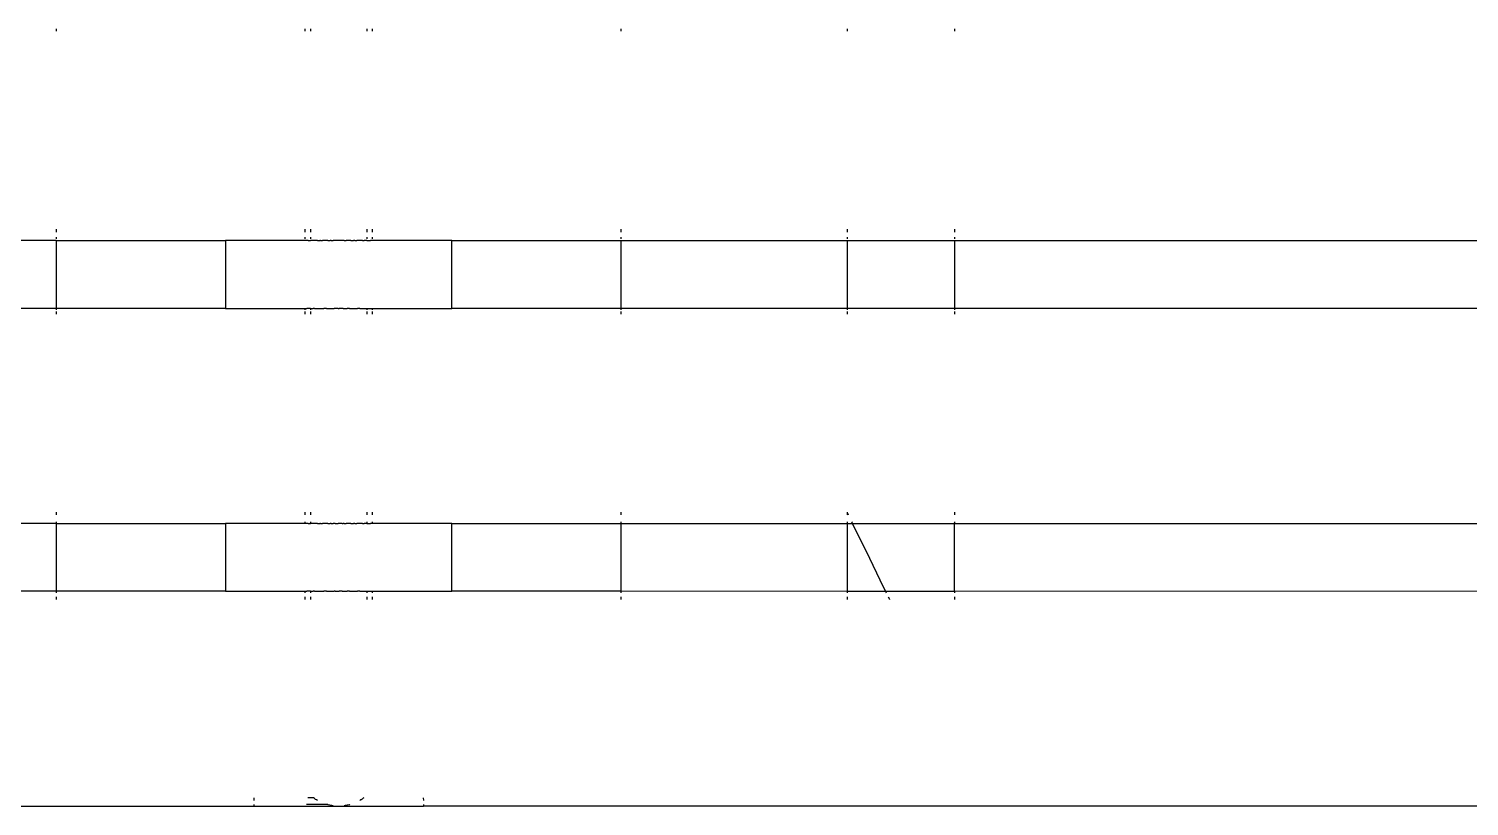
# Model space of a CAD drawing. Header units: millimetres. Extents: x -2916 to 2490, y 92 to 4100.
# Drawn here: x -6.9 to 247.9, y 2568.1 to 2705.6 of the extents above; entities that cross this region are included whole.
import ezdxf

# ---------------------------------------------------------------- set-up
doc = ezdxf.new("R2010")
doc.units = ezdxf.units.MM

msp = doc.modelspace()

# ---------------------------------------------------------------- linework, layer by layer
for p, q in [((-2.08, 2705.56), (-2.08, 2705.14)), ((41.92, 2705.56), (41.92, 2705.14)), ((42.92, 2705.56), (42.92, 2705.14)), ((52.92, 2705.56), (52.92, 2705.14)), ((53.92, 2705.14), (53.92, 2705.56)), ((97.92, 2705.14), (97.92, 2705.56)), ((137.92, 2705.14), (137.92, 2705.56)), ((156.84, 2705.56), (156.84, 2705.14)), ((-2.08, 2668.14), (-42.08, 2668.14)), ((-2.08, 2670.14), (-2.08, 2669.85)), ((-2.08, 2669.85), (-2.08, 2669.63)), ((-2.08, 2668.73), (-2.08, 2668.41)), ((-2.08, 2668.21), (-2.08, 2668.14)), ((-2.08, 2668.14), (27.92, 2668.14)), ((-2.08, 2668.14), (-2.08, 2656.14)), ((27.92, 2668.14), (27.92, 2656.14)), ((28.01, 2668.14), (27.92, 2668.14)), ((28.12, 2668.14), (28.01, 2668.14)), ((28.28, 2668.14), (28.12, 2668.14)), ((28.48, 2668.14), (28.28, 2668.14)), ((28.73, 2668.14), (28.48, 2668.14)), ((29.02, 2668.14), (28.73, 2668.14)), ((29.35, 2668.14), (29.02, 2668.14)), ((29.73, 2668.14), (29.35, 2668.14)), ((30.14, 2668.14), (29.73, 2668.14)), ((30.6, 2668.14), (30.14, 2668.14)), ((31.09, 2668.14), (30.6, 2668.14)), ((31.63, 2668.14), (31.09, 2668.14)), ((32.2, 2668.14), (31.63, 2668.14)), ((32.8, 2668.14), (32.2, 2668.14)), ((33.44, 2668.14), (32.8, 2668.14)), ((34.12, 2668.14), (33.44, 2668.14)), ((34.82, 2668.14), (34.12, 2668.14)), ((35.55, 2668.14), (34.82, 2668.14)), ((36.32, 2668.14), (35.55, 2668.14)), ((37.11, 2668.14), (36.32, 2668.14)), ((37.92, 2668.14), (37.11, 2668.14)), ((38.75, 2668.14), (37.92, 2668.14)), ((39.61, 2668.14), (38.75, 2668.14)), ((40.48, 2668.14), (39.61, 2668.14)), ((41.38, 2668.14), (40.48, 2668.14)), ((41.92, 2668.14), (41.38, 2668.14)), ((41.92, 2670.14), (41.92, 2669.83)), ((41.92, 2669.83), (41.92, 2669.63)), ((41.92, 2668.73), (41.92, 2668.41)), ((41.92, 2668.21), (41.92, 2668.14)), ((42.28, 2668.14), (41.92, 2668.14)), ((42.51, 2668.14), (42.28, 2668.14)), ((42.51, 2668.14), (42.92, 2668.14)), ((42.92, 2670.14), (42.92, 2669.83)), ((42.92, 2669.83), (42.92, 2669.63)), ((42.92, 2668.73), (42.92, 2668.41)), ((42.92, 2668.21), (42.92, 2668.14)), ((42.96, 2668.14), (42.92, 2668.14)), ((43.1, 2668.14), (42.96, 2668.14)), ((43.14, 2668.14), (43.1, 2668.14)), ((43.2, 2668.14), (43.14, 2668.14)), ((43.34, 2668.14), (43.2, 2668.14)), ((43.4, 2668.14), (43.34, 2668.14)), ((43.67, 2668.14), (43.4, 2668.14)), ((43.78, 2668.14), (43.67, 2668.14)), ((44.09, 2668.14), (43.78, 2668.14)), ((44.12, 2668.14), (44.09, 2668.14)), ((44.19, 2668.14), (44.12, 2668.14)), ((44.19, 2668.14), (44.59, 2668.14)), ((44.7, 2668.14), (44.59, 2668.14)), ((44.7, 2668.14), (45.07, 2668.14)), ((45.15, 2668.14), (45.07, 2668.14)), ((45.28, 2668.14), (45.15, 2668.14)), ((45.76, 2668.14), (45.28, 2668.14)), ((45.91, 2668.14), (45.76, 2668.14)), ((46.02, 2668.14), (45.91, 2668.14)), ((46.02, 2668.14), (46.44, 2668.14)), ((46.58, 2668.14), (46.44, 2668.14)), ((46.58, 2668.14), (46.97, 2668.14)), ((47.13, 2668.14), (46.97, 2668.14)), ((47.28, 2668.14), (47.13, 2668.14)), ((47.84, 2668.14), (47.28, 2668.14)), ((47.92, 2668.14), (47.84, 2668.14)), ((47.99, 2668.14), (47.92, 2668.14)), ((48.56, 2668.14), (47.99, 2668.14)), ((48.7, 2668.14), (48.56, 2668.14)), ((48.87, 2668.14), (48.7, 2668.14)), ((48.87, 2668.14), (49.26, 2668.14)), ((49.4, 2668.14), (49.26, 2668.14)), ((49.82, 2668.14), (49.4, 2668.14)), ((49.93, 2668.14), (49.82, 2668.14)), ((50.08, 2668.14), (49.93, 2668.14)), ((50.08, 2668.14), (50.56, 2668.14)), ((50.68, 2668.14), (50.56, 2668.14)), ((50.76, 2668.14), (50.68, 2668.14)), ((50.76, 2668.14), (51.14, 2668.14)), ((51.25, 2668.14), (51.14, 2668.14)), ((51.65, 2668.14), (51.25, 2668.14)), ((51.72, 2668.14), (51.65, 2668.14)), ((51.74, 2668.14), (51.72, 2668.14)), ((52.06, 2668.14), (51.74, 2668.14)), ((52.16, 2668.14), (52.06, 2668.14)), ((52.16, 2668.14), (52.44, 2668.14)), ((52.5, 2668.14), (52.44, 2668.14)), ((52.64, 2668.14), (52.5, 2668.14)), ((52.69, 2668.14), (52.64, 2668.14)), ((52.74, 2668.14), (52.69, 2668.14)), ((52.87, 2668.14), (52.74, 2668.14)), ((52.92, 2668.14), (52.87, 2668.14)), ((52.92, 2670.14), (52.92, 2669.83)), ((52.92, 2669.83), (52.92, 2669.63)), ((52.92, 2668.73), (52.92, 2668.41)), ((52.92, 2668.21), (52.92, 2668.14)), ((52.92, 2668.14), (53.33, 2668.14)), ((53.33, 2668.14), (53.55, 2668.14)), ((53.92, 2668.14), (53.55, 2668.14)), ((53.92, 2669.83), (53.92, 2670.14)), ((53.92, 2669.63), (53.92, 2669.83)), ((53.92, 2668.41), (53.92, 2668.73)), ((53.92, 2668.14), (53.92, 2668.21)), ((54.46, 2668.14), (53.92, 2668.14)), ((55.35, 2668.14), (54.46, 2668.14)), ((56.23, 2668.14), (55.35, 2668.14)), ((57.08, 2668.14), (56.23, 2668.14)), ((57.92, 2668.14), (57.08, 2668.14)), ((58.73, 2668.14), (57.92, 2668.14)), ((59.52, 2668.14), (58.73, 2668.14)), ((60.28, 2668.14), (59.52, 2668.14)), ((61.02, 2668.14), (60.28, 2668.14)), ((61.72, 2668.14), (61.02, 2668.14)), ((62.39, 2668.14), (61.72, 2668.14)), ((63.03, 2668.14), (62.39, 2668.14)), ((63.64, 2668.14), (63.03, 2668.14)), ((64.21, 2668.14), (63.64, 2668.14)), ((64.74, 2668.14), (64.21, 2668.14)), ((65.24, 2668.14), (64.74, 2668.14)), ((65.69, 2668.14), (65.24, 2668.14)), ((66.11, 2668.14), (65.69, 2668.14)), ((66.49, 2668.14), (66.11, 2668.14)), ((66.82, 2668.14), (66.49, 2668.14)), ((67.11, 2668.14), (66.82, 2668.14)), ((67.35, 2668.14), (67.11, 2668.14)), ((67.56, 2668.14), (67.35, 2668.14)), ((67.71, 2668.14), (67.56, 2668.14)), ((67.83, 2668.14), (67.71, 2668.14)), ((67.92, 2668.14), (67.83, 2668.14)), ((67.92, 2656.14), (67.92, 2668.14)), ((67.92, 2668.14), (97.92, 2668.14)), ((97.92, 2669.81), (97.92, 2670.14)), ((97.92, 2669.63), (97.92, 2669.81)), ((97.92, 2668.41), (97.92, 2668.73)), ((97.92, 2668.14), (97.92, 2668.21)), ((97.92, 2656.14), (97.92, 2668.14)), ((97.92, 2668.14), (137.92, 2668.14)), ((137.92, 2669.8), (137.92, 2670.14)), ((137.92, 2669.63), (137.92, 2669.8)), ((137.92, 2668.41), (137.92, 2668.73)), ((137.92, 2668.14), (137.92, 2668.21)), ((137.92, 2656.14), (137.92, 2668.14)), ((137.92, 2668.14), (156.6, 2668.14)), ((156.6, 2668.14), (156.66, 2668.14)), ((156.66, 2668.14), (156.84, 2668.14)), ((156.84, 2670.14), (156.84, 2669.79)), ((156.84, 2669.79), (156.84, 2669.63)), ((156.84, 2668.73), (156.84, 2668.41)), ((156.84, 2668.21), (156.84, 2668.14)), ((156.84, 2668.14), (156.84, 2656.14)), ((156.84, 2668.14), (299.14, 2668.14)), ((-2.08, 2656.14), (-42.08, 2656.14)), ((-2.08, 2656.14), (-2.08, 2656.11)), ((27.92, 2656.14), (-2.08, 2656.14)), ((-2.08, 2656.11), (-2.08, 2656.08)), ((-2.08, 2656.08), (-2.08, 2655.88)), ((-2.08, 2655.56), (-2.08, 2655.14)), ((27.92, 2656.14), (28.01, 2656.14)), ((28.01, 2656.14), (28.12, 2656.14)), ((28.12, 2656.14), (28.28, 2656.14)), ((28.28, 2656.14), (28.48, 2656.14)), ((28.48, 2656.14), (28.73, 2656.14)), ((28.73, 2656.14), (29.02, 2656.14)), ((29.02, 2656.14), (29.35, 2656.14)), ((29.35, 2656.14), (29.73, 2656.14)), ((29.73, 2656.14), (30.14, 2656.14)), ((30.14, 2656.14), (30.6, 2656.14)), ((30.6, 2656.14), (31.09, 2656.14)), ((31.09, 2656.14), (31.63, 2656.14)), ((31.63, 2656.14), (32.2, 2656.14)), ((32.2, 2656.14), (32.8, 2656.14)), ((32.8, 2656.14), (33.44, 2656.14)), ((33.44, 2656.14), (34.12, 2656.14)), ((34.12, 2656.14), (34.82, 2656.14)), ((34.82, 2656.14), (35.55, 2656.14)), ((35.55, 2656.14), (36.32, 2656.14)), ((36.32, 2656.14), (37.11, 2656.14)), ((37.11, 2656.14), (37.92, 2656.14)), ((37.92, 2656.14), (38.75, 2656.14)), ((38.75, 2656.14), (39.61, 2656.14)), ((39.61, 2656.14), (40.48, 2656.14)), ((40.48, 2656.14), (41.38, 2656.14)), ((41.38, 2656.14), (41.92, 2656.14)), ((41.92, 2656.14), (42.28, 2656.14)), ((41.92, 2656.14), (41.92, 2656.11)), ((41.92, 2656.11), (41.92, 2656.08)), ((41.92, 2656.08), (41.92, 2655.88)), ((41.92, 2655.56), (41.92, 2655.14)), ((42.51, 2656.14), (42.28, 2656.14)), ((42.92, 2656.14), (42.51, 2656.14)), ((42.92, 2656.14), (42.96, 2656.14)), ((42.92, 2656.14), (42.92, 2656.11)), ((42.92, 2656.11), (42.92, 2656.08)), ((42.92, 2656.08), (42.92, 2655.88)), ((42.92, 2655.56), (42.92, 2655.14)), ((42.96, 2656.14), (43.1, 2656.14)), ((43.1, 2656.14), (43.14, 2656.14)), ((43.14, 2656.14), (43.2, 2656.14)), ((43.2, 2656.14), (43.34, 2656.14)), ((43.34, 2656.14), (43.4, 2656.14)), ((43.67, 2656.14), (43.4, 2656.14)), ((43.67, 2656.14), (43.78, 2656.14)), ((43.78, 2656.14), (44.09, 2656.14)), ((44.09, 2656.14), (44.12, 2656.14)), ((44.12, 2656.14), (44.19, 2656.14)), ((44.19, 2656.14), (44.59, 2656.14)), ((44.59, 2656.14), (44.7, 2656.14)), ((44.7, 2656.14), (45.07, 2656.14)), ((45.07, 2656.14), (45.15, 2656.14)), ((45.15, 2656.14), (45.28, 2656.14)), ((45.76, 2656.14), (45.28, 2656.14)), ((45.76, 2656.14), (45.91, 2656.14)), ((45.91, 2656.14), (46.02, 2656.14)), ((46.02, 2656.14), (46.44, 2656.14)), ((46.44, 2656.14), (46.58, 2656.14)), ((46.58, 2656.14), (46.97, 2656.14)), ((46.97, 2656.14), (47.13, 2656.14)), ((47.28, 2656.14), (47.13, 2656.14)), ((47.84, 2656.14), (47.28, 2656.14)), ((47.84, 2656.14), (47.92, 2656.14)), ((47.92, 2656.14), (47.99, 2656.14)), ((48.56, 2656.14), (47.99, 2656.14)), ((48.7, 2656.14), (48.56, 2656.14)), ((48.7, 2656.14), (48.87, 2656.14)), ((48.87, 2656.14), (49.26, 2656.14)), ((49.26, 2656.14), (49.4, 2656.14)), ((49.82, 2656.14), (49.4, 2656.14)), ((49.82, 2656.14), (49.93, 2656.14)), ((49.93, 2656.14), (50.08, 2656.14)), ((50.08, 2656.14), (50.56, 2656.14)), ((50.56, 2656.14), (50.68, 2656.14)), ((50.68, 2656.14), (50.76, 2656.14)), ((50.76, 2656.14), (51.14, 2656.14)), ((51.14, 2656.14), (51.25, 2656.14)), ((51.65, 2656.14), (51.25, 2656.14)), ((51.65, 2656.14), (51.72, 2656.14)), ((51.72, 2656.14), (51.74, 2656.14)), ((51.74, 2656.14), (52.06, 2656.14)), ((52.06, 2656.14), (52.16, 2656.14)), ((52.16, 2656.14), (52.44, 2656.14)), ((52.44, 2656.14), (52.5, 2656.14)), ((52.5, 2656.14), (52.64, 2656.14)), ((52.64, 2656.14), (52.69, 2656.14)), ((52.69, 2656.14), (52.74, 2656.14)), ((52.74, 2656.14), (52.87, 2656.14)), ((52.87, 2656.14), (52.92, 2656.14)), ((52.92, 2656.14), (52.92, 2656.11)), ((52.92, 2656.14), (53.33, 2656.14)), ((52.92, 2656.11), (52.92, 2656.08)), ((52.92, 2656.08), (52.92, 2655.88)), ((52.92, 2655.56), (52.92, 2655.14)), ((53.33, 2656.14), (53.55, 2656.14)), ((53.55, 2656.14), (53.92, 2656.14)), ((53.92, 2656.14), (54.46, 2656.14)), ((53.92, 2656.08), (53.92, 2656.14)), ((53.92, 2655.88), (53.92, 2656.08)), ((53.92, 2655.14), (53.92, 2655.56)), ((54.46, 2656.14), (55.35, 2656.14)), ((55.35, 2656.14), (56.23, 2656.14)), ((56.23, 2656.14), (57.08, 2656.14)), ((57.08, 2656.14), (57.92, 2656.14)), ((57.92, 2656.14), (58.73, 2656.14)), ((58.73, 2656.14), (59.52, 2656.14)), ((59.52, 2656.14), (60.28, 2656.14)), ((60.28, 2656.14), (61.02, 2656.14)), ((61.02, 2656.14), (61.72, 2656.14)), ((61.72, 2656.14), (62.39, 2656.14)), ((62.39, 2656.14), (63.03, 2656.14)), ((63.03, 2656.14), (63.64, 2656.14)), ((63.64, 2656.14), (64.21, 2656.14)), ((64.21, 2656.14), (64.74, 2656.14)), ((64.74, 2656.14), (65.24, 2656.14)), ((65.24, 2656.14), (65.69, 2656.14)), ((65.69, 2656.14), (66.11, 2656.14)), ((66.11, 2656.14), (66.49, 2656.14)), ((66.49, 2656.14), (66.82, 2656.14)), ((66.82, 2656.14), (67.11, 2656.14)), ((67.11, 2656.14), (67.35, 2656.14)), ((67.35, 2656.14), (67.56, 2656.14)), ((67.56, 2656.14), (67.71, 2656.14)), ((67.71, 2656.14), (67.83, 2656.14)), ((67.83, 2656.14), (67.92, 2656.14)), ((97.92, 2656.14), (67.92, 2656.14)), ((97.92, 2656.11), (97.92, 2656.14)), ((137.92, 2656.14), (97.92, 2656.14)), ((97.92, 2656.08), (97.92, 2656.11)), ((97.92, 2655.88), (97.92, 2656.08)), ((97.92, 2655.14), (97.92, 2655.56)), ((137.92, 2656.12), (137.92, 2656.14)), ((156.6, 2656.14), (137.92, 2656.14)), ((137.92, 2656.08), (137.92, 2656.12)), ((137.92, 2655.88), (137.92, 2656.08)), ((137.92, 2655.14), (137.92, 2655.56)), ((156.66, 2656.14), (156.6, 2656.14)), ((156.84, 2656.14), (156.66, 2656.14)), ((156.84, 2656.14), (156.84, 2656.11)), ((299.14, 2656.14), (156.84, 2656.14)), ((156.84, 2656.11), (156.84, 2656.08)), ((156.84, 2656.08), (156.84, 2655.88)), ((156.84, 2655.56), (156.84, 2655.14)), ((-2.08, 2620.14), (-2.08, 2619.85)), ((-2.08, 2619.85), (-2.08, 2619.63)), ((41.92, 2620.14), (41.92, 2619.83)), ((41.92, 2619.83), (41.92, 2619.63)), ((42.92, 2620.14), (42.92, 2619.83)), ((42.92, 2619.83), (42.92, 2619.63)), ((52.92, 2620.14), (52.92, 2619.83)), ((52.92, 2619.83), (52.92, 2619.63)), ((53.92, 2619.83), (53.92, 2620.14)), ((53.92, 2619.63), (53.92, 2619.83)), ((97.92, 2619.81), (97.92, 2620.14)), ((97.92, 2619.63), (97.92, 2619.81)), ((137.92, 2619.91), (137.92, 2620.14)), ((137.92, 2619.91), (137.97, 2619.8)), ((137.92, 2619.8), (137.92, 2619.91)), ((137.92, 2619.63), (137.92, 2619.8)), ((137.97, 2619.8), (138.06, 2619.63)), ((156.84, 2620.14), (156.84, 2619.79)), ((156.84, 2619.79), (156.84, 2619.63)), ((-2.08, 2618.14), (-42.08, 2618.14)), ((-2.08, 2618.41), (-2.08, 2618.21)), ((-2.08, 2618.21), (-2.08, 2618.14)), ((-2.08, 2618.14), (27.92, 2618.14)), ((-2.08, 2618.14), (-2.08, 2606.14)), ((27.92, 2618.14), (27.92, 2606.14)), ((28.01, 2618.14), (27.92, 2618.14)), ((28.12, 2618.14), (28.01, 2618.14)), ((28.28, 2618.14), (28.12, 2618.14)), ((28.48, 2618.14), (28.28, 2618.14)), ((28.73, 2618.14), (28.48, 2618.14)), ((29.02, 2618.14), (28.73, 2618.14)), ((29.35, 2618.14), (29.02, 2618.14)), ((29.73, 2618.14), (29.35, 2618.14)), ((30.14, 2618.14), (29.73, 2618.14)), ((30.6, 2618.14), (30.14, 2618.14)), ((31.09, 2618.14), (30.6, 2618.14)), ((31.63, 2618.14), (31.09, 2618.14)), ((32.2, 2618.14), (31.63, 2618.14)), ((32.8, 2618.14), (32.2, 2618.14)), ((33.44, 2618.14), (32.8, 2618.14)), ((34.12, 2618.14), (33.44, 2618.14)), ((34.82, 2618.14), (34.12, 2618.14)), ((35.55, 2618.14), (34.82, 2618.14)), ((36.32, 2618.14), (35.55, 2618.14)), ((37.11, 2618.14), (36.32, 2618.14)), ((37.92, 2618.14), (37.11, 2618.14)), ((38.75, 2618.14), (37.92, 2618.14)), ((39.61, 2618.14), (38.75, 2618.14)), ((40.48, 2618.14), (39.61, 2618.14)), ((41.38, 2618.14), (40.48, 2618.14)), ((41.92, 2618.14), (41.38, 2618.14)), ((41.92, 2618.41), (41.92, 2618.21)), ((41.92, 2618.14), (41.92, 2618.21)), ((42.28, 2618.14), (41.92, 2618.14)), ((42.51, 2618.14), (42.28, 2618.14)), ((42.51, 2618.14), (42.92, 2618.14)), ((42.92, 2618.41), (42.92, 2618.21)), ((42.92, 2618.14), (42.92, 2618.21)), ((42.96, 2618.14), (42.92, 2618.14)), ((43.1, 2618.14), (42.96, 2618.14)), ((43.14, 2618.14), (43.1, 2618.14)), ((43.2, 2618.14), (43.14, 2618.14)), ((43.34, 2618.14), (43.2, 2618.14)), ((43.4, 2618.14), (43.34, 2618.14)), ((43.67, 2618.14), (43.4, 2618.14)), ((43.78, 2618.14), (43.67, 2618.14)), ((44.09, 2618.14), (43.78, 2618.14)), ((44.12, 2618.14), (44.09, 2618.14)), ((44.19, 2618.14), (44.12, 2618.14)), ((44.19, 2618.14), (44.59, 2618.14)), ((44.7, 2618.14), (44.59, 2618.14)), ((44.7, 2618.14), (45.07, 2618.14)), ((45.15, 2618.14), (45.07, 2618.14)), ((45.28, 2618.14), (45.15, 2618.14)), ((45.76, 2618.14), (45.28, 2618.14)), ((45.91, 2618.14), (45.76, 2618.14)), ((46.02, 2618.14), (45.91, 2618.14)), ((46.02, 2618.14), (46.44, 2618.14)), ((46.58, 2618.14), (46.44, 2618.14)), ((46.58, 2618.14), (46.97, 2618.14)), ((47.13, 2618.14), (46.97, 2618.14)), ((47.28, 2618.14), (47.13, 2618.14)), ((47.28, 2618.14), (47.84, 2618.14)), ((47.92, 2618.14), (47.84, 2618.14)), ((47.99, 2618.14), (47.92, 2618.14)), ((48.56, 2618.14), (47.99, 2618.14)), ((48.56, 2618.14), (48.7, 2618.14)), ((48.87, 2618.14), (48.7, 2618.14)), ((48.87, 2618.14), (49.26, 2618.14)), ((49.4, 2618.14), (49.26, 2618.14)), ((49.82, 2618.14), (49.4, 2618.14)), ((49.93, 2618.14), (49.82, 2618.14)), ((50.08, 2618.14), (49.93, 2618.14)), ((50.08, 2618.14), (50.56, 2618.14)), ((50.68, 2618.14), (50.56, 2618.14)), ((50.76, 2618.14), (50.68, 2618.14)), ((50.76, 2618.14), (51.14, 2618.14)), ((51.25, 2618.14), (51.14, 2618.14)), ((51.65, 2618.14), (51.25, 2618.14)), ((51.72, 2618.14), (51.65, 2618.14)), ((51.74, 2618.14), (51.72, 2618.14)), ((52.06, 2618.14), (51.74, 2618.14)), ((52.16, 2618.14), (52.06, 2618.14)), ((52.16, 2618.14), (52.44, 2618.14)), ((52.5, 2618.14), (52.44, 2618.14)), ((52.64, 2618.14), (52.5, 2618.14)), ((52.69, 2618.14), (52.64, 2618.14)), ((52.74, 2618.14), (52.69, 2618.14)), ((52.87, 2618.14), (52.74, 2618.14)), ((52.92, 2618.14), (52.87, 2618.14)), ((52.92, 2618.41), (52.92, 2618.21)), ((52.92, 2618.21), (52.92, 2618.14)), ((52.92, 2618.14), (53.33, 2618.14)), ((53.33, 2618.14), (53.55, 2618.14)), ((53.92, 2618.14), (53.55, 2618.14)), ((53.92, 2618.21), (53.92, 2618.41)), ((53.92, 2618.14), (53.92, 2618.21)), ((54.46, 2618.14), (53.92, 2618.14)), ((55.35, 2618.14), (54.46, 2618.14)), ((56.23, 2618.14), (55.35, 2618.14)), ((57.08, 2618.14), (56.23, 2618.14)), ((57.92, 2618.14), (57.08, 2618.14)), ((58.73, 2618.14), (57.92, 2618.14)), ((59.52, 2618.14), (58.73, 2618.14)), ((60.28, 2618.14), (59.52, 2618.14)), ((61.02, 2618.14), (60.28, 2618.14)), ((61.72, 2618.14), (61.02, 2618.14)), ((62.39, 2618.14), (61.72, 2618.14)), ((63.03, 2618.14), (62.39, 2618.14)), ((63.64, 2618.14), (63.03, 2618.14)), ((64.21, 2618.14), (63.64, 2618.14)), ((64.74, 2618.14), (64.21, 2618.14)), ((65.24, 2618.14), (64.74, 2618.14)), ((65.69, 2618.14), (65.24, 2618.14)), ((66.11, 2618.14), (65.69, 2618.14)), ((66.49, 2618.14), (66.11, 2618.14)), ((66.82, 2618.14), (66.49, 2618.14)), ((67.11, 2618.14), (66.82, 2618.14)), ((67.35, 2618.14), (67.11, 2618.14)), ((67.56, 2618.14), (67.35, 2618.14)), ((67.71, 2618.14), (67.56, 2618.14)), ((67.83, 2618.14), (67.71, 2618.14)), ((67.92, 2618.14), (67.83, 2618.14)), ((67.92, 2606.14), (67.92, 2618.14)), ((67.92, 2618.14), (97.92, 2618.14)), ((97.92, 2618.21), (97.92, 2618.41)), ((97.92, 2618.14), (97.92, 2618.21)), ((97.92, 2606.13), (97.92, 2618.14)), ((97.92, 2618.14), (137.92, 2618.14)), ((137.92, 2618.21), (137.92, 2618.41)), ((137.92, 2618.14), (137.92, 2618.21)), ((137.92, 2618.14), (138.78, 2618.14)), ((137.92, 2606.1), (137.92, 2618.14)), ((138.65, 2618.41), (138.75, 2618.21)), ((138.78, 2618.14), (138.75, 2618.21)), ((138.78, 2618.14), (139.86, 2615.94)), ((138.78, 2618.14), (146.66, 2618.14)), ((146.66, 2618.14), (156.6, 2618.14)), ((156.6, 2618.14), (156.66, 2618.14)), ((156.66, 2618.14), (156.84, 2618.14)), ((156.84, 2618.41), (156.84, 2618.21)), ((156.84, 2618.14), (156.84, 2618.21)), ((156.84, 2618.14), (299.14, 2618.14)), ((156.84, 2606.11), (156.84, 2618.14)), ((139.86, 2615.94), (141.81, 2611.96)), ((141.81, 2611.96), (143.66, 2608.17)), ((143.66, 2608.17), (144.67, 2606.12)), ((-2.08, 2606.14), (-42.08, 2606.14)), ((-2.08, 2606.14), (-2.08, 2606.11)), ((27.92, 2606.14), (-2.08, 2606.14)), ((-2.08, 2606.11), (-2.08, 2606.08)), ((-2.08, 2606.08), (-2.08, 2605.88)), ((-2.08, 2605.14), (-2.08, 2604.66)), ((27.92, 2606.14), (28.01, 2606.14)), ((28.01, 2606.14), (28.12, 2606.14)), ((28.12, 2606.14), (28.28, 2606.14)), ((28.28, 2606.14), (28.48, 2606.14)), ((28.48, 2606.14), (28.73, 2606.14)), ((28.73, 2606.14), (29.02, 2606.14)), ((29.02, 2606.14), (29.35, 2606.14)), ((29.35, 2606.14), (29.73, 2606.14)), ((29.73, 2606.14), (30.14, 2606.14)), ((30.14, 2606.14), (30.6, 2606.14)), ((30.6, 2606.14), (31.09, 2606.14)), ((31.09, 2606.14), (31.63, 2606.14)), ((31.63, 2606.14), (32.2, 2606.14)), ((32.2, 2606.14), (32.8, 2606.14)), ((32.8, 2606.14), (33.44, 2606.14)), ((33.44, 2606.14), (34.12, 2606.14)), ((34.12, 2606.14), (34.82, 2606.14)), ((34.82, 2606.14), (35.55, 2606.14)), ((35.55, 2606.14), (36.32, 2606.14)), ((36.32, 2606.14), (37.11, 2606.14)), ((37.11, 2606.14), (37.92, 2606.14)), ((37.92, 2606.14), (38.75, 2606.14)), ((38.75, 2606.14), (39.61, 2606.14)), ((39.61, 2606.14), (40.48, 2606.14)), ((40.48, 2606.14), (41.38, 2606.14)), ((41.38, 2606.14), (41.92, 2606.14)), ((41.92, 2606.14), (42.28, 2606.14)), ((41.92, 2606.14), (41.92, 2606.11)), ((41.92, 2606.11), (41.92, 2606.08)), ((41.92, 2606.08), (41.92, 2605.88)), ((41.92, 2605.14), (41.92, 2604.66)), ((42.51, 2606.14), (42.28, 2606.14)), ((42.92, 2606.14), (42.51, 2606.14)), ((42.92, 2606.14), (42.96, 2606.14)), ((42.92, 2606.14), (42.92, 2606.11)), ((42.92, 2606.11), (42.92, 2606.08)), ((42.92, 2606.08), (42.92, 2605.88)), ((42.92, 2605.14), (42.92, 2604.66)), ((42.96, 2606.14), (43.1, 2606.14)), ((43.1, 2606.14), (43.14, 2606.14)), ((43.14, 2606.14), (43.2, 2606.14)), ((43.2, 2606.14), (43.34, 2606.14)), ((43.34, 2606.14), (43.4, 2606.14)), ((43.67, 2606.14), (43.4, 2606.14)), ((43.67, 2606.14), (43.78, 2606.14)), ((43.78, 2606.14), (44.09, 2606.14)), ((44.09, 2606.14), (44.12, 2606.14)), ((44.12, 2606.14), (44.19, 2606.14)), ((44.19, 2606.14), (44.59, 2606.14)), ((44.59, 2606.14), (44.7, 2606.14)), ((44.7, 2606.14), (45.07, 2606.14)), ((45.07, 2606.14), (45.15, 2606.14)), ((45.15, 2606.14), (45.28, 2606.14)), ((45.76, 2606.14), (45.28, 2606.14)), ((45.76, 2606.14), (45.91, 2606.14)), ((45.91, 2606.14), (46.02, 2606.14)), ((46.02, 2606.14), (46.44, 2606.14)), ((46.44, 2606.14), (46.58, 2606.14)), ((46.58, 2606.14), (46.97, 2606.14)), ((46.97, 2606.14), (47.13, 2606.14)), ((47.28, 2606.14), (47.13, 2606.14)), ((47.28, 2606.14), (47.84, 2606.14)), ((47.84, 2606.14), (47.92, 2606.14)), ((47.92, 2606.14), (47.99, 2606.14)), ((48.56, 2606.14), (47.99, 2606.14)), ((48.56, 2606.14), (48.7, 2606.14)), ((48.7, 2606.14), (48.87, 2606.14)), ((48.87, 2606.14), (49.26, 2606.14)), ((49.26, 2606.14), (49.4, 2606.14)), ((49.82, 2606.14), (49.4, 2606.14)), ((49.82, 2606.14), (49.93, 2606.14)), ((49.93, 2606.14), (50.08, 2606.14)), ((50.08, 2606.14), (50.56, 2606.14)), ((50.56, 2606.14), (50.68, 2606.14)), ((50.68, 2606.14), (50.76, 2606.14)), ((50.76, 2606.14), (51.14, 2606.14)), ((51.14, 2606.14), (51.25, 2606.14)), ((51.65, 2606.14), (51.25, 2606.14)), ((51.65, 2606.14), (51.72, 2606.14)), ((51.72, 2606.14), (51.74, 2606.14)), ((51.74, 2606.14), (52.06, 2606.14)), ((52.06, 2606.14), (52.16, 2606.14)), ((52.16, 2606.14), (52.44, 2606.14)), ((52.44, 2606.14), (52.5, 2606.14)), ((52.5, 2606.14), (52.64, 2606.14)), ((52.64, 2606.14), (52.69, 2606.14)), ((52.69, 2606.14), (52.74, 2606.14)), ((52.74, 2606.14), (52.87, 2606.14)), ((52.87, 2606.14), (52.92, 2606.14)), ((52.92, 2606.14), (52.92, 2606.1)), ((52.92, 2606.14), (53.33, 2606.14)), ((52.92, 2606.1), (52.92, 2606.08)), ((52.92, 2606.08), (52.92, 2605.88)), ((52.92, 2605.14), (52.92, 2604.66)), ((53.33, 2606.14), (53.55, 2606.14)), ((53.55, 2606.14), (53.92, 2606.14)), ((53.92, 2606.14), (54.46, 2606.14)), ((53.92, 2606.08), (53.92, 2606.14)), ((53.92, 2605.88), (53.92, 2606.08)), ((53.92, 2604.66), (53.92, 2605.14)), ((54.46, 2606.14), (55.35, 2606.14)), ((55.35, 2606.14), (56.23, 2606.14)), ((56.23, 2606.14), (57.08, 2606.14)), ((57.08, 2606.14), (57.92, 2606.14)), ((57.92, 2606.14), (58.73, 2606.14)), ((58.73, 2606.14), (59.52, 2606.14)), ((59.52, 2606.14), (60.28, 2606.14)), ((60.28, 2606.14), (61.02, 2606.14)), ((61.02, 2606.14), (61.72, 2606.14)), ((61.72, 2606.14), (62.39, 2606.14)), ((62.39, 2606.14), (63.03, 2606.14)), ((63.03, 2606.14), (63.64, 2606.14)), ((63.64, 2606.14), (64.21, 2606.14)), ((64.21, 2606.14), (64.74, 2606.14)), ((64.74, 2606.14), (65.24, 2606.14)), ((65.24, 2606.14), (65.69, 2606.14)), ((65.69, 2606.14), (66.11, 2606.14)), ((66.11, 2606.14), (66.49, 2606.14)), ((66.49, 2606.14), (66.82, 2606.14)), ((66.82, 2606.14), (67.11, 2606.14)), ((67.11, 2606.14), (67.35, 2606.14)), ((67.35, 2606.14), (67.56, 2606.14)), ((67.56, 2606.14), (67.71, 2606.14)), ((67.71, 2606.14), (67.83, 2606.14)), ((67.83, 2606.14), (67.92, 2606.14)), ((97.92, 2606.13), (67.92, 2606.14)), ((97.92, 2606.1), (97.92, 2606.13)), ((137.92, 2606.1), (97.92, 2606.13)), ((97.92, 2606.08), (97.92, 2606.1)), ((97.92, 2605.88), (97.92, 2606.08)), ((97.92, 2604.66), (97.92, 2605.14)), ((139.86, 2606.12), (137.92, 2606.1)), ((137.92, 2605.88), (137.92, 2606.1)), ((137.92, 2604.66), (137.92, 2605.14)), ((141.81, 2606.12), (139.86, 2606.12)), ((143.66, 2606.12), (141.81, 2606.12)), ((144.67, 2606.12), (143.66, 2606.12)), ((152.55, 2606.11), (144.67, 2606.12)), ((144.67, 2606.12), (144.78, 2605.88)), ((145.14, 2605.14), (145.34, 2604.75)), ((145.34, 2604.75), (145.38, 2604.66)), ((156.6, 2606.11), (152.55, 2606.11)), ((156.66, 2606.11), (156.6, 2606.11)), ((156.84, 2606.11), (156.66, 2606.11)), ((299.14, 2606.14), (156.84, 2606.11)), ((156.84, 2606.11), (156.84, 2605.88)), ((156.84, 2605.14), (156.84, 2604.66)), ((32.92, 2569.63), (32.92, 2569.14)), ((43.52, 2569.63), (42.49, 2569.63)), ((43.57, 2569.59), (43.52, 2569.63)), ((43.59, 2569.58), (43.57, 2569.59)), ((43.59, 2569.55), (43.59, 2569.58)), ((43.61, 2569.53), (43.59, 2569.55)), ((43.65, 2569.47), (43.61, 2569.53)), ((43.71, 2569.44), (43.65, 2569.47)), ((43.78, 2569.41), (43.71, 2569.44)), ((43.78, 2569.41), (43.92, 2569.32)), ((43.95, 2569.28), (43.92, 2569.32)), ((44.01, 2569.24), (43.95, 2569.28)), ((44.18, 2569.14), (44.01, 2569.24)), ((51.74, 2569.22), (51.65, 2569.14)), ((51.79, 2569.25), (51.74, 2569.22)), ((51.82, 2569.24), (51.79, 2569.25)), ((51.88, 2569.28), (51.82, 2569.24)), ((51.93, 2569.33), (51.88, 2569.28)), ((52.05, 2569.41), (51.93, 2569.33)), ((52.12, 2569.44), (52.05, 2569.41)), ((52.18, 2569.47), (52.12, 2569.44)), ((52.23, 2569.53), (52.18, 2569.47)), ((52.37, 2569.63), (52.23, 2569.53)), ((62.89, 2569.63), (62.9, 2569.14)), ((-1787.08, 2568.14), (62.92, 2568.14)), ((32.92, 2568.41), (32.92, 2568.21)), ((46.02, 2568.41), (42.23, 2568.41)), ((46.07, 2568.39), (46.02, 2568.41)), ((46.33, 2568.32), (46.07, 2568.39)), ((46.41, 2568.3), (46.33, 2568.32)), ((46.41, 2568.3), (46.59, 2568.27)), ((46.64, 2568.28), (46.59, 2568.27)), ((46.68, 2568.26), (46.64, 2568.28)), ((46.76, 2568.23), (46.68, 2568.26)), ((46.85, 2568.22), (46.76, 2568.23)), ((46.94, 2568.21), (46.85, 2568.22)), ((48.92, 2568.23), (48.9, 2568.21)), ((48.98, 2568.22), (48.92, 2568.23)), ((49.07, 2568.23), (48.98, 2568.22)), ((49.09, 2568.25), (49.07, 2568.23)), ((49.15, 2568.26), (49.09, 2568.25)), ((49.18, 2568.28), (49.15, 2568.26)), ((49.24, 2568.27), (49.18, 2568.28)), ((49.42, 2568.3), (49.24, 2568.27)), ((49.5, 2568.32), (49.42, 2568.3)), ((49.77, 2568.38), (49.5, 2568.32)), ((49.82, 2568.41), (49.77, 2568.38)), ((49.85, 2568.4), (49.82, 2568.41)), ((49.88, 2568.41), (49.85, 2568.4)), ((62.91, 2568.41), (62.92, 2568.21)), ((630.92, 2568.14), (62.92, 2568.14))]:
    msp.add_line(p, q)

doc.saveas('drawing.dxf')
